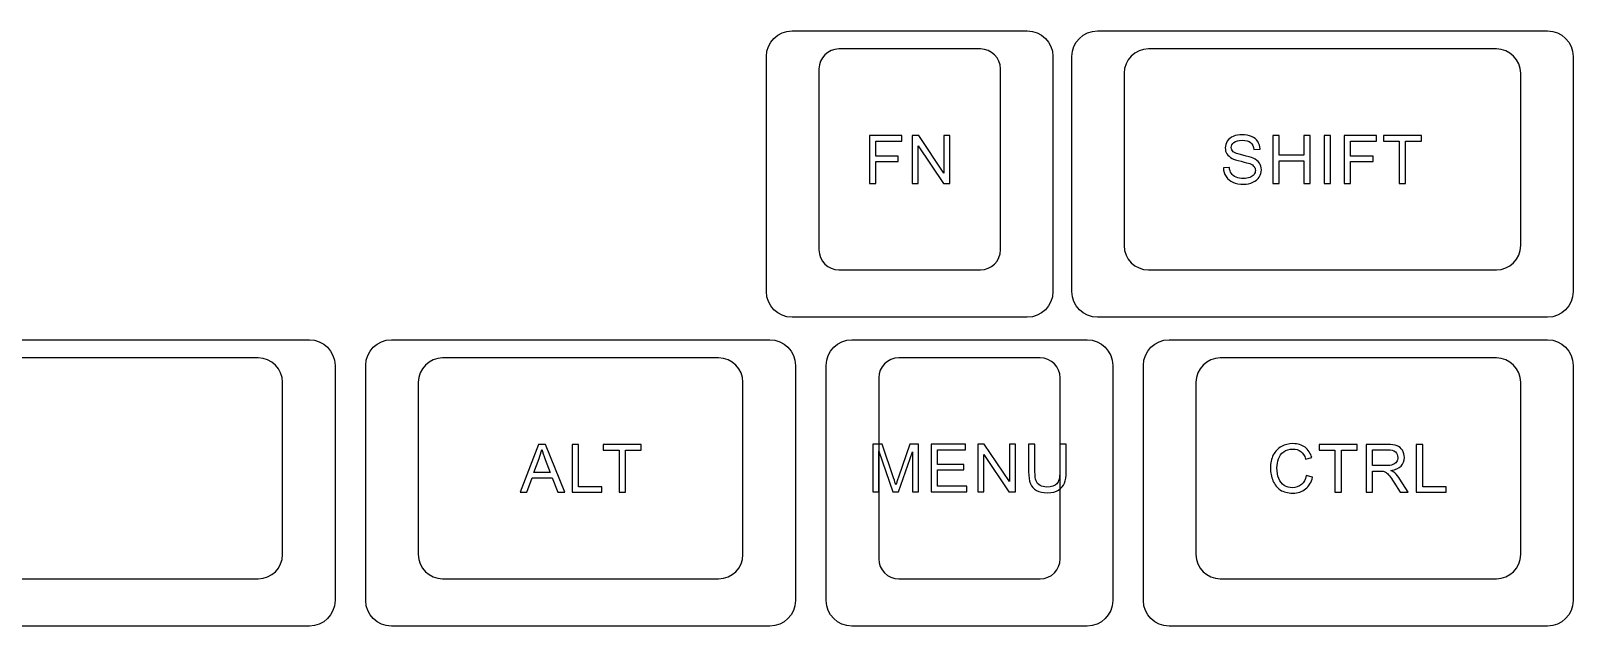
# Model space of a CAD drawing. Header units: millimetres. Extents: x -493 to 473, y -489 to 489.
# Drawn here: x 226.6 to 324.3, y 47.3 to 85 of the extents above; entities that cross this region are included whole.
import ezdxf

# ---------------------------------------------------------------- set-up
doc = ezdxf.new("R2010")
doc.units = ezdxf.units.MM
doc.header["$MEASUREMENT"] = 0
doc.layers.add('Layer 1', color=7, linetype='Continuous')

msp = doc.modelspace()

# ---------------------------------------------------------------- linework, layer by layer
at = {"layer": 'Layer 1', "color": 169}
for points in [[(274.8181, 66.8921), (274.8181, 66.8921), (289.7203, 66.8921), (289.7203, 66.8921), (289.7203, 66.8921), (290.6135, 66.8921), (291.3442, 67.6228), (291.3442, 68.516), (291.3442, 68.516), (291.3442, 68.516), (291.3442, 83.4182), (291.3442, 83.4182), (291.3442, 83.4182), (291.3442, 84.3114), (290.6135, 85.0421), (289.7203, 85.0421), (289.7203, 85.0421), (289.7203, 85.0421), (274.8181, 85.0421), (274.8181, 85.0421), (274.8181, 85.0421), (273.9249, 85.0421), (273.1942, 84.3114), (273.1942, 83.4182), (273.1942, 83.4182), (273.1942, 83.4182), (273.1942, 68.516), (273.1942, 68.516), (273.1942, 68.516), (273.1942, 67.6228), (273.9249, 66.8921), (274.8181, 66.8921)], [(294.1681, 66.8921), (294.1681, 66.8921), (322.6828, 66.8921), (322.6828, 66.8921), (322.6828, 66.8921), (323.576, 66.8921), (324.3067, 67.6228), (324.3067, 68.516), (324.3067, 68.516), (324.3067, 68.516), (324.3067, 83.4182), (324.3067, 83.4182), (324.3067, 83.4182), (324.3067, 84.3114), (323.576, 85.0421), (322.6828, 85.0421), (322.6828, 85.0421), (322.6828, 85.0421), (294.1681, 85.0421), (294.1681, 85.0421), (294.1681, 85.0421), (293.2749, 85.0421), (292.5442, 84.3114), (292.5442, 83.4182), (292.5442, 83.4182), (292.5442, 83.4182), (292.5442, 68.516), (292.5442, 68.516), (292.5442, 68.516), (292.5442, 67.6228), (293.2749, 66.8921), (294.1681, 66.8921)], [(120.4306, 47.313), (120.4306, 47.313), (244.2328, 47.313), (244.2328, 47.313), (244.2328, 47.313), (245.126, 47.313), (245.8567, 48.0437), (245.8567, 48.9369), (245.8567, 48.9369), (245.8567, 48.9369), (245.8567, 63.8391), (245.8567, 63.8391), (245.8567, 63.8391), (245.8567, 64.7323), (245.126, 65.463), (244.2328, 65.463), (244.2328, 65.463), (244.2328, 65.463), (120.4306, 65.463), (120.4306, 65.463), (120.4306, 65.463), (119.5374, 65.463), (118.8067, 64.7323), (118.8067, 63.8391), (118.8067, 63.8391), (118.8067, 63.8391), (118.8067, 48.9369), (118.8067, 48.9369), (118.8067, 48.9369), (118.8067, 48.0437), (119.5374, 47.313), (120.4306, 47.313)], [(249.4306, 47.313), (249.4306, 47.313), (273.4078, 47.313), (273.4078, 47.313), (273.4078, 47.313), (274.301, 47.313), (275.0317, 48.0437), (275.0317, 48.9369), (275.0317, 48.9369), (275.0317, 48.9369), (275.0317, 63.8391), (275.0317, 63.8391), (275.0317, 63.8391), (275.0317, 64.7323), (274.301, 65.463), (273.4078, 65.463), (273.4078, 65.463), (273.4078, 65.463), (249.4306, 65.463), (249.4306, 65.463), (249.4306, 65.463), (248.5373, 65.463), (247.8067, 64.7323), (247.8067, 63.8391), (247.8067, 63.8391), (247.8067, 63.8391), (247.8067, 48.9369), (247.8067, 48.9369), (247.8067, 48.9369), (247.8067, 48.0437), (248.5373, 47.313), (249.4306, 47.313)], [(278.6056, 47.313), (278.6056, 47.313), (293.5078, 47.313), (293.5078, 47.313), (293.5078, 47.313), (294.401, 47.313), (295.1317, 48.0437), (295.1317, 48.9369), (295.1317, 48.9369), (295.1317, 48.9369), (295.1317, 63.8391), (295.1317, 63.8391), (295.1317, 63.8391), (295.1317, 64.7323), (294.401, 65.463), (293.5078, 65.463), (293.5078, 65.463), (293.5078, 65.463), (278.6056, 65.463), (278.6056, 65.463), (278.6056, 65.463), (277.7124, 65.463), (276.9817, 64.7323), (276.9817, 63.8391), (276.9817, 63.8391), (276.9817, 63.8391), (276.9817, 48.9369), (276.9817, 48.9369), (276.9817, 48.9369), (276.9817, 48.0437), (277.7124, 47.313), (278.6056, 47.313)], [(298.7056, 47.313), (298.7056, 47.313), (322.6828, 47.313), (322.6828, 47.313), (322.6828, 47.313), (323.576, 47.313), (324.3067, 48.0437), (324.3067, 48.9369), (324.3067, 48.9369), (324.3067, 48.9369), (324.3067, 63.8391), (324.3067, 63.8391), (324.3067, 63.8391), (324.3067, 64.7323), (323.576, 65.463), (322.6828, 65.463), (322.6828, 65.463), (322.6828, 65.463), (298.7056, 65.463), (298.7056, 65.463), (298.7056, 65.463), (297.8123, 65.463), (297.0817, 64.7323), (297.0817, 63.8391), (297.0817, 63.8391), (297.0817, 63.8391), (297.0817, 48.9369), (297.0817, 48.9369), (297.0817, 48.9369), (297.0817, 48.0437), (297.8123, 47.313), (298.7056, 47.313)]]:
    msp.add_open_spline(points, degree=3, knots=[0, 0, 0, 0, 0.1111111, 0.1111111, 0.1111111, 0.1111111, 0.2222222, 0.2222222, 0.2222222, 0.2222222, 0.3333333, 0.3333333, 0.3333333, 0.3333333, 0.4444444, 0.4444444, 0.4444444, 0.4444444, 0.5555556, 0.5555556, 0.5555556, 0.5555556, 0.6666667, 0.6666667, 0.6666667, 0.6666667, 0.7777778, 0.7777778, 0.7777778, 0.7777778, 1, 1, 1, 1], dxfattribs=at)
at = {"layer": 'Layer 1', "color": 159}
for points in [[(277.7861, 83.8921), (277.7861, 83.8921), (286.7523, 83.8921), (286.7523, 83.8921), (286.7523, 83.8921), (287.4492, 83.8921), (288.0192, 83.3221), (288.0192, 82.6253), (288.0192, 82.6253), (288.0192, 82.6253), (288.0192, 71.159), (288.0192, 71.159), (288.0192, 71.159), (288.0192, 70.4622), (287.4492, 69.8921), (286.7523, 69.8921), (286.7523, 69.8921), (286.7523, 69.8921), (277.7861, 69.8921), (277.7861, 69.8921), (277.7861, 69.8921), (277.0892, 69.8921), (276.5192, 70.4622), (276.5192, 71.159), (276.5192, 71.159), (276.5192, 71.159), (276.5192, 82.6253), (276.5192, 82.6253), (276.5192, 82.6253), (276.5192, 83.3221), (277.0892, 83.8921), (277.7861, 83.8921)], [(297.3974, 83.8921), (297.3974, 83.8921), (319.4394, 83.8921), (319.4394, 83.8921), (319.4394, 83.8921), (320.2878, 83.8921), (320.9818, 83.1981), (320.9818, 82.3498), (320.9818, 82.3498), (320.9818, 82.3498), (320.9818, 71.4345), (320.9818, 71.4345), (320.9818, 71.4345), (320.9818, 70.5862), (320.2878, 69.8921), (319.4394, 69.8921), (319.4394, 69.8921), (319.4394, 69.8921), (297.3974, 69.8921), (297.3974, 69.8921), (297.3974, 69.8921), (296.549, 69.8921), (295.855, 70.5862), (295.855, 71.4345), (295.855, 71.4345), (295.855, 71.4345), (295.855, 82.3498), (295.855, 82.3498), (295.855, 82.3498), (295.855, 83.1981), (296.549, 83.8921), (297.3974, 83.8921)], [(123.6736, 64.313), (123.6736, 64.313), (240.9897, 64.313), (240.9897, 64.313), (240.9897, 64.313), (241.8378, 64.313), (242.5317, 63.619), (242.5317, 62.7707), (242.5317, 62.7707), (242.5317, 62.7707), (242.5317, 51.8554), (242.5317, 51.8554), (242.5317, 51.8554), (242.5317, 51.0071), (241.8378, 50.313), (240.9897, 50.313), (240.9897, 50.313), (240.9897, 50.313), (123.6736, 50.313), (123.6736, 50.313), (123.6736, 50.313), (122.8256, 50.313), (122.1316, 51.0071), (122.1316, 51.8554), (122.1316, 51.8554), (122.1316, 51.8554), (122.1316, 62.7707), (122.1316, 62.7707), (122.1316, 62.7707), (122.1316, 63.619), (122.8256, 64.313), (123.6736, 64.313)], [(252.6741, 64.313), (252.6741, 64.313), (270.1645, 64.313), (270.1645, 64.313), (270.1645, 64.313), (271.0127, 64.313), (271.7067, 63.619), (271.7067, 62.7707), (271.7067, 62.7707), (271.7067, 62.7707), (271.7067, 51.8554), (271.7067, 51.8554), (271.7067, 51.8554), (271.7067, 51.0071), (271.0127, 50.313), (270.1645, 50.313), (270.1645, 50.313), (270.1645, 50.313), (252.6741, 50.313), (252.6741, 50.313), (252.6741, 50.313), (251.8258, 50.313), (251.1318, 51.0071), (251.1318, 51.8554), (251.1318, 51.8554), (251.1318, 51.8554), (251.1318, 62.7707), (251.1318, 62.7707), (251.1318, 62.7707), (251.1318, 63.619), (251.8258, 64.313), (252.6741, 64.313)], [(281.5736, 64.313), (281.5736, 64.313), (290.5398, 64.313), (290.5398, 64.313), (290.5398, 64.313), (291.2367, 64.313), (291.8067, 63.743), (291.8067, 63.0462), (291.8067, 63.0462), (291.8067, 63.0462), (291.8067, 51.5799), (291.8067, 51.5799), (291.8067, 51.5799), (291.8067, 50.8831), (291.2367, 50.313), (290.5398, 50.313), (290.5398, 50.313), (290.5398, 50.313), (281.5736, 50.313), (281.5736, 50.313), (281.5736, 50.313), (280.8767, 50.313), (280.3067, 50.8831), (280.3067, 51.5799), (280.3067, 51.5799), (280.3067, 51.5799), (280.3067, 63.0462), (280.3067, 63.0462), (280.3067, 63.0462), (280.3067, 63.743), (280.8767, 64.313), (281.5736, 64.313)], [(301.9491, 64.313), (301.9491, 64.313), (319.4395, 64.313), (319.4395, 64.313), (319.4395, 64.313), (320.2877, 64.313), (320.9817, 63.619), (320.9817, 62.7707), (320.9817, 62.7707), (320.9817, 62.7707), (320.9817, 51.8554), (320.9817, 51.8554), (320.9817, 51.8554), (320.9817, 51.0071), (320.2877, 50.313), (319.4395, 50.313), (319.4395, 50.313), (319.4395, 50.313), (301.9491, 50.313), (301.9491, 50.313), (301.9491, 50.313), (301.1008, 50.313), (300.4068, 51.0071), (300.4068, 51.8554), (300.4068, 51.8554), (300.4068, 51.8554), (300.4068, 62.7707), (300.4068, 62.7707), (300.4068, 62.7707), (300.4068, 63.619), (301.1008, 64.313), (301.9491, 64.313)]]:
    msp.add_open_spline(points, degree=3, knots=[0, 0, 0, 0, 0.1111111, 0.1111111, 0.1111111, 0.1111111, 0.2222222, 0.2222222, 0.2222222, 0.2222222, 0.3333333, 0.3333333, 0.3333333, 0.3333333, 0.4444444, 0.4444444, 0.4444444, 0.4444444, 0.5555556, 0.5555556, 0.5555556, 0.5555556, 0.6666667, 0.6666667, 0.6666667, 0.6666667, 0.7777778, 0.7777778, 0.7777778, 0.7777778, 1, 1, 1, 1], dxfattribs=at)
at = {"layer": 'Layer 1', "color": 132}
for points, knots in [([(279.7208, 75.3766), (279.7208, 75.3766), (279.7208, 78.4076), (279.7208, 78.4076), (279.7208, 78.4076), (279.7208, 78.4076), (281.7655, 78.4076), (281.7655, 78.4076), (281.7655, 78.4076), (281.7655, 78.4076), (281.7655, 78.052), (281.7655, 78.052), (281.7655, 78.052), (281.7655, 78.052), (280.123, 78.052), (280.123, 78.052), (280.123, 78.052), (280.123, 78.052), (280.123, 77.108), (280.123, 77.108), (280.123, 77.108), (280.123, 77.108), (281.5454, 77.108), (281.5454, 77.108), (281.5454, 77.108), (281.5454, 77.108), (281.5454, 76.7524), (281.5454, 76.7524), (281.5454, 76.7524), (281.5454, 76.7524), (280.123, 76.7524), (280.123, 76.7524), (280.123, 76.7524), (280.123, 76.7524), (280.123, 75.3766), (280.123, 75.3766), (280.123, 75.3766), (280.123, 75.3766), (279.7208, 75.3766), (279.7208, 75.3766)], [0, 0, 0, 0, 0.0909091, 0.0909091, 0.0909091, 0.0909091, 0.1818182, 0.1818182, 0.1818182, 0.1818182, 0.2727273, 0.2727273, 0.2727273, 0.2727273, 0.3636364, 0.3636364, 0.3636364, 0.3636364, 0.4545455, 0.4545455, 0.4545455, 0.4545455, 0.5454545, 0.5454545, 0.5454545, 0.5454545, 0.6363636, 0.6363636, 0.6363636, 0.6363636, 0.7272727, 0.7272727, 0.7272727, 0.7272727, 0.8181818, 0.8181818, 0.8181818, 0.8181818, 1, 1, 1, 1]), ([(282.4301, 75.3766), (282.4301, 75.3766), (282.4301, 78.4076), (282.4301, 78.4076), (282.4301, 78.4076), (282.4301, 78.4076), (282.8422, 78.4076), (282.8422, 78.4076), (282.8422, 78.4076), (282.8422, 78.4076), (284.4325, 76.0285), (284.4325, 76.0285), (284.4325, 76.0285), (284.4325, 76.0285), (284.4325, 78.4076), (284.4325, 78.4076), (284.4325, 78.4076), (284.4325, 78.4076), (284.8177, 78.4076), (284.8177, 78.4076), (284.8177, 78.4076), (284.8177, 78.4076), (284.8177, 75.3766), (284.8177, 75.3766), (284.8177, 75.3766), (284.8177, 75.3766), (284.4057, 75.3766), (284.4057, 75.3766), (284.4057, 75.3766), (284.4057, 75.3766), (282.8154, 77.7557), (282.8154, 77.7557), (282.8154, 77.7557), (282.8154, 77.7557), (282.8154, 75.3766), (282.8154, 75.3766), (282.8154, 75.3766), (282.8154, 75.3766), (282.4301, 75.3766), (282.4301, 75.3766)], [0, 0, 0, 0, 0.0909091, 0.0909091, 0.0909091, 0.0909091, 0.1818182, 0.1818182, 0.1818182, 0.1818182, 0.2727273, 0.2727273, 0.2727273, 0.2727273, 0.3636364, 0.3636364, 0.3636364, 0.3636364, 0.4545455, 0.4545455, 0.4545455, 0.4545455, 0.5454545, 0.5454545, 0.5454545, 0.5454545, 0.6363636, 0.6363636, 0.6363636, 0.6363636, 0.7272727, 0.7272727, 0.7272727, 0.7272727, 0.8181818, 0.8181818, 0.8181818, 0.8181818, 1, 1, 1, 1]), ([(302.1479, 76.3503), (302.1479, 76.3503), (302.5247, 76.3841), (302.5247, 76.3841), (302.5247, 76.3841), (302.5423, 76.2317), (302.584, 76.1068), (302.6496, 76.0088), (302.6496, 76.0088), (302.7152, 75.9114), (302.8168, 75.8324), (302.9544, 75.7717), (302.9544, 75.7717), (303.092, 75.7117), (303.2472, 75.6814), (303.4193, 75.6814), (303.4193, 75.6814), (303.5724, 75.6814), (303.7072, 75.704), (303.8243, 75.7498), (303.8243, 75.7498), (303.9414, 75.7957), (304.0282, 75.8585), (304.0854, 75.9382), (304.0854, 75.9382), (304.1425, 76.0179), (304.1714, 76.1047), (304.1714, 76.1979), (304.1714, 76.1979), (304.1714, 76.2924), (304.1439, 76.375), (304.0889, 76.4462), (304.0889, 76.4462), (304.0339, 76.5168), (303.9429, 76.576), (303.8159, 76.6247), (303.8159, 76.6247), (303.7347, 76.6558), (303.5548, 76.7052), (303.2761, 76.7722), (303.2761, 76.7722), (302.9974, 76.8392), (302.8027, 76.902), (302.6912, 76.9613), (302.6912, 76.9613), (302.5466, 77.0375), (302.4393, 77.132), (302.3688, 77.2442), (302.3688, 77.2442), (302.2975, 77.3564), (302.2622, 77.4827), (302.2622, 77.6217), (302.2622, 77.6217), (302.2622, 77.7755), (302.306, 77.9187), (302.3928, 78.0513), (302.3928, 78.0513), (302.4795, 78.1847), (302.6058, 78.2856), (302.773, 78.3547), (302.773, 78.3547), (302.9396, 78.4239), (303.1251, 78.4584), (303.329, 78.4584), (303.329, 78.4584), (303.5534, 78.4584), (303.7516, 78.4225), (303.9231, 78.3498), (303.9231, 78.3498), (304.0945, 78.2778), (304.2265, 78.1713), (304.3189, 78.0302), (304.3189, 78.0302), (304.4113, 77.8898), (304.4607, 77.7303), (304.4678, 77.5525), (304.4678, 77.5525), (304.4678, 77.5525), (304.0825, 77.5229), (304.0825, 77.5229), (304.0825, 77.5229), (304.0621, 77.7141), (303.9922, 77.8587), (303.873, 77.9561), (303.873, 77.9561), (303.7538, 78.0542), (303.5774, 78.1028), (303.3445, 78.1028), (303.3445, 78.1028), (303.1018, 78.1028), (302.9247, 78.0584), (302.814, 77.9695), (302.814, 77.9695), (302.7032, 77.8806), (302.6475, 77.7734), (302.6475, 77.6478), (302.6475, 77.6478), (302.6475, 77.5391), (302.687, 77.4495), (302.7653, 77.379), (302.7653, 77.379), (302.8429, 77.3091), (303.044, 77.2364), (303.3699, 77.1631), (303.3699, 77.1631), (303.6959, 77.089), (303.9196, 77.0248), (304.0409, 76.9697), (304.0409, 76.9697), (304.2166, 76.8886), (304.3471, 76.7863), (304.4311, 76.6614), (304.4311, 76.6614), (304.5151, 76.5372), (304.5567, 76.394), (304.5567, 76.2317), (304.5567, 76.2317), (304.5567, 76.0702), (304.5108, 75.9192), (304.4184, 75.7766), (304.4184, 75.7766), (304.326, 75.6341), (304.194, 75.5234), (304.0212, 75.4443), (304.0212, 75.4443), (303.8483, 75.3653), (303.6543, 75.3258), (303.4377, 75.3258), (303.4377, 75.3258), (303.1639, 75.3258), (302.9346, 75.366), (302.7498, 75.4457), (302.7498, 75.4457), (302.5642, 75.5255), (302.4196, 75.6454), (302.3144, 75.8063), (302.3144, 75.8063), (302.2086, 75.9664), (302.1536, 76.1478), (302.1479, 76.3503)], [0, 0, 0, 0, 0.0277778, 0.0277778, 0.0277778, 0.0277778, 0.0555556, 0.0555556, 0.0555556, 0.0555556, 0.0833333, 0.0833333, 0.0833333, 0.0833333, 0.1111111, 0.1111111, 0.1111111, 0.1111111, 0.1388889, 0.1388889, 0.1388889, 0.1388889, 0.1666667, 0.1666667, 0.1666667, 0.1666667, 0.1944444, 0.1944444, 0.1944444, 0.1944444, 0.2222222, 0.2222222, 0.2222222, 0.2222222, 0.25, 0.25, 0.25, 0.25, 0.2777778, 0.2777778, 0.2777778, 0.2777778, 0.3055556, 0.3055556, 0.3055556, 0.3055556, 0.3333333, 0.3333333, 0.3333333, 0.3333333, 0.3611111, 0.3611111, 0.3611111, 0.3611111, 0.3888889, 0.3888889, 0.3888889, 0.3888889, 0.4166667, 0.4166667, 0.4166667, 0.4166667, 0.4444444, 0.4444444, 0.4444444, 0.4444444, 0.4722222, 0.4722222, 0.4722222, 0.4722222, 0.5, 0.5, 0.5, 0.5, 0.5277778, 0.5277778, 0.5277778, 0.5277778, 0.5555556, 0.5555556, 0.5555556, 0.5555556, 0.5833333, 0.5833333, 0.5833333, 0.5833333, 0.6111111, 0.6111111, 0.6111111, 0.6111111, 0.6388889, 0.6388889, 0.6388889, 0.6388889, 0.6666667, 0.6666667, 0.6666667, 0.6666667, 0.6944444, 0.6944444, 0.6944444, 0.6944444, 0.7222222, 0.7222222, 0.7222222, 0.7222222, 0.75, 0.75, 0.75, 0.75, 0.7777778, 0.7777778, 0.7777778, 0.7777778, 0.8055556, 0.8055556, 0.8055556, 0.8055556, 0.8333333, 0.8333333, 0.8333333, 0.8333333, 0.8611111, 0.8611111, 0.8611111, 0.8611111, 0.8888889, 0.8888889, 0.8888889, 0.8888889, 0.9166667, 0.9166667, 0.9166667, 0.9166667, 0.9444444, 0.9444444, 0.9444444, 0.9444444, 1, 1, 1, 1]), ([(305.2686, 75.3766), (305.2686, 75.3766), (305.2686, 78.4076), (305.2686, 78.4076), (305.2686, 78.4076), (305.2686, 78.4076), (305.6708, 78.4076), (305.6708, 78.4076), (305.6708, 78.4076), (305.6708, 78.4076), (305.6708, 77.1588), (305.6708, 77.1588), (305.6708, 77.1588), (305.6708, 77.1588), (307.2371, 77.1588), (307.2371, 77.1588), (307.2371, 77.1588), (307.2371, 77.1588), (307.2371, 78.4076), (307.2371, 78.4076), (307.2371, 78.4076), (307.2371, 78.4076), (307.6392, 78.4076), (307.6392, 78.4076), (307.6392, 78.4076), (307.6392, 78.4076), (307.6392, 75.3766), (307.6392, 75.3766), (307.6392, 75.3766), (307.6392, 75.3766), (307.2371, 75.3766), (307.2371, 75.3766), (307.2371, 75.3766), (307.2371, 75.3766), (307.2371, 76.8032), (307.2371, 76.8032), (307.2371, 76.8032), (307.2371, 76.8032), (305.6708, 76.8032), (305.6708, 76.8032), (305.6708, 76.8032), (305.6708, 76.8032), (305.6708, 75.3766), (305.6708, 75.3766), (305.6708, 75.3766), (305.6708, 75.3766), (305.2686, 75.3766), (305.2686, 75.3766)], [0, 0, 0, 0, 0.0769231, 0.0769231, 0.0769231, 0.0769231, 0.1538462, 0.1538462, 0.1538462, 0.1538462, 0.2307692, 0.2307692, 0.2307692, 0.2307692, 0.3076923, 0.3076923, 0.3076923, 0.3076923, 0.3846154, 0.3846154, 0.3846154, 0.3846154, 0.4615385, 0.4615385, 0.4615385, 0.4615385, 0.5384615, 0.5384615, 0.5384615, 0.5384615, 0.6153846, 0.6153846, 0.6153846, 0.6153846, 0.6923077, 0.6923077, 0.6923077, 0.6923077, 0.7692308, 0.7692308, 0.7692308, 0.7692308, 0.8461538, 0.8461538, 0.8461538, 0.8461538, 1, 1, 1, 1]), ([(308.5254, 75.3766), (308.5254, 75.3766), (308.5254, 78.4076), (308.5254, 78.4076), (308.5254, 78.4076), (308.5254, 78.4076), (308.9276, 78.4076), (308.9276, 78.4076), (308.9276, 78.4076), (308.9276, 78.4076), (308.9276, 75.3766), (308.9276, 75.3766), (308.9276, 75.3766), (308.9276, 75.3766), (308.5254, 75.3766), (308.5254, 75.3766)], [0, 0, 0, 0, 0.2, 0.2, 0.2, 0.2, 0.4, 0.4, 0.4, 0.4, 0.6, 0.6, 0.6, 0.6, 1, 1, 1, 1]), ([(309.8038, 75.3766), (309.8038, 75.3766), (309.8038, 78.4076), (309.8038, 78.4076), (309.8038, 78.4076), (309.8038, 78.4076), (311.8485, 78.4076), (311.8485, 78.4076), (311.8485, 78.4076), (311.8485, 78.4076), (311.8485, 78.052), (311.8485, 78.052), (311.8485, 78.052), (311.8485, 78.052), (310.206, 78.052), (310.206, 78.052), (310.206, 78.052), (310.206, 78.052), (310.206, 77.108), (310.206, 77.108), (310.206, 77.108), (310.206, 77.108), (311.6284, 77.108), (311.6284, 77.108), (311.6284, 77.108), (311.6284, 77.108), (311.6284, 76.7524), (311.6284, 76.7524), (311.6284, 76.7524), (311.6284, 76.7524), (310.206, 76.7524), (310.206, 76.7524), (310.206, 76.7524), (310.206, 76.7524), (310.206, 75.3766), (310.206, 75.3766), (310.206, 75.3766), (310.206, 75.3766), (309.8038, 75.3766), (309.8038, 75.3766)], [0, 0, 0, 0, 0.0909091, 0.0909091, 0.0909091, 0.0909091, 0.1818182, 0.1818182, 0.1818182, 0.1818182, 0.2727273, 0.2727273, 0.2727273, 0.2727273, 0.3636364, 0.3636364, 0.3636364, 0.3636364, 0.4545455, 0.4545455, 0.4545455, 0.4545455, 0.5454545, 0.5454545, 0.5454545, 0.5454545, 0.6363636, 0.6363636, 0.6363636, 0.6363636, 0.7272727, 0.7272727, 0.7272727, 0.7272727, 0.8181818, 0.8181818, 0.8181818, 0.8181818, 1, 1, 1, 1]), ([(313.2878, 75.3766), (313.2878, 75.3766), (313.2878, 78.052), (313.2878, 78.052), (313.2878, 78.052), (313.2878, 78.052), (312.2888, 78.052), (312.2888, 78.052), (312.2888, 78.052), (312.2888, 78.052), (312.2888, 78.4076), (312.2888, 78.4076), (312.2888, 78.4076), (312.2888, 78.4076), (314.689, 78.4076), (314.689, 78.4076), (314.689, 78.4076), (314.689, 78.4076), (314.689, 78.052), (314.689, 78.052), (314.689, 78.052), (314.689, 78.052), (313.69, 78.052), (313.69, 78.052), (313.69, 78.052), (313.69, 78.052), (313.69, 75.3766), (313.69, 75.3766), (313.69, 75.3766), (313.69, 75.3766), (313.2878, 75.3766), (313.2878, 75.3766)], [0, 0, 0, 0, 0.1111111, 0.1111111, 0.1111111, 0.1111111, 0.2222222, 0.2222222, 0.2222222, 0.2222222, 0.3333333, 0.3333333, 0.3333333, 0.3333333, 0.4444444, 0.4444444, 0.4444444, 0.4444444, 0.5555556, 0.5555556, 0.5555556, 0.5555556, 0.6666667, 0.6666667, 0.6666667, 0.6666667, 0.7777778, 0.7777778, 0.7777778, 0.7777778, 1, 1, 1, 1]), ([(257.5865, 55.7975), (257.5865, 55.7975), (258.7492, 58.8285), (258.7492, 58.8285), (258.7492, 58.8285), (258.7492, 58.8285), (259.1902, 58.8285), (259.1902, 58.8285), (259.1902, 58.8285), (259.1902, 58.8285), (260.4242, 55.7975), (260.4242, 55.7975), (260.4242, 55.7975), (260.4242, 55.7975), (259.9677, 55.7975), (259.9677, 55.7975), (259.9677, 55.7975), (259.9677, 55.7975), (259.617, 56.7161), (259.617, 56.7161), (259.617, 56.7161), (259.617, 56.7161), (258.3407, 56.7161), (258.3407, 56.7161), (258.3407, 56.7161), (258.3407, 56.7161), (258.0119, 55.7975), (258.0119, 55.7975), (258.0119, 55.7975), (258.0119, 55.7975), (257.5865, 55.7975), (257.5865, 55.7975)], [0, 0, 0, 0, 0.1111111, 0.1111111, 0.1111111, 0.1111111, 0.2222222, 0.2222222, 0.2222222, 0.2222222, 0.3333333, 0.3333333, 0.3333333, 0.3333333, 0.4444444, 0.4444444, 0.4444444, 0.4444444, 0.5555556, 0.5555556, 0.5555556, 0.5555556, 0.6666667, 0.6666667, 0.6666667, 0.6666667, 0.7777778, 0.7777778, 0.7777778, 0.7777778, 1, 1, 1, 1]), ([(260.8743, 55.7975), (260.8743, 55.7975), (260.8743, 58.8285), (260.8743, 58.8285), (260.8743, 58.8285), (260.8743, 58.8285), (261.2765, 58.8285), (261.2765, 58.8285), (261.2765, 58.8285), (261.2765, 58.8285), (261.2765, 56.1531), (261.2765, 56.1531), (261.2765, 56.1531), (261.2765, 56.1531), (262.7666, 56.1531), (262.7666, 56.1531), (262.7666, 56.1531), (262.7666, 56.1531), (262.7666, 55.7975), (262.7666, 55.7975), (262.7666, 55.7975), (262.7666, 55.7975), (260.8743, 55.7975), (260.8743, 55.7975)], [0, 0, 0, 0, 0.1428571, 0.1428571, 0.1428571, 0.1428571, 0.2857143, 0.2857143, 0.2857143, 0.2857143, 0.4285714, 0.4285714, 0.4285714, 0.4285714, 0.5714286, 0.5714286, 0.5714286, 0.5714286, 0.7142857, 0.7142857, 0.7142857, 0.7142857, 1, 1, 1, 1]), ([(263.851, 55.7975), (263.851, 55.7975), (263.851, 58.4729), (263.851, 58.4729), (263.851, 58.4729), (263.851, 58.4729), (262.852, 58.4729), (262.852, 58.4729), (262.852, 58.4729), (262.852, 58.4729), (262.852, 58.8285), (262.852, 58.8285), (262.852, 58.8285), (262.852, 58.8285), (265.2522, 58.8285), (265.2522, 58.8285), (265.2522, 58.8285), (265.2522, 58.8285), (265.2522, 58.4729), (265.2522, 58.4729), (265.2522, 58.4729), (265.2522, 58.4729), (264.2532, 58.4729), (264.2532, 58.4729), (264.2532, 58.4729), (264.2532, 58.4729), (264.2532, 55.7975), (264.2532, 55.7975), (264.2532, 55.7975), (264.2532, 55.7975), (263.851, 55.7975), (263.851, 55.7975)], [0, 0, 0, 0, 0.1111111, 0.1111111, 0.1111111, 0.1111111, 0.2222222, 0.2222222, 0.2222222, 0.2222222, 0.3333333, 0.3333333, 0.3333333, 0.3333333, 0.4444444, 0.4444444, 0.4444444, 0.4444444, 0.5555556, 0.5555556, 0.5555556, 0.5555556, 0.6666667, 0.6666667, 0.6666667, 0.6666667, 0.7777778, 0.7777778, 0.7777778, 0.7777778, 1, 1, 1, 1]), ([(279.9319, 55.8229), (279.9319, 55.8229), (279.9319, 58.8539), (279.9319, 58.8539), (279.9319, 58.8539), (279.9319, 58.8539), (280.533, 58.8539), (280.533, 58.8539), (280.533, 58.8539), (280.533, 58.8539), (281.2499, 56.7084), (281.2499, 56.7084), (281.2499, 56.7084), (281.3162, 56.5087), (281.3642, 56.3591), (281.3945, 56.2596), (281.3945, 56.2596), (281.4291, 56.3697), (281.4834, 56.532), (281.5568, 56.7458), (281.5568, 56.7458), (281.5568, 56.7458), (282.2863, 58.8539), (282.2863, 58.8539), (282.2863, 58.8539), (282.2863, 58.8539), (282.8232, 58.8539), (282.8232, 58.8539), (282.8232, 58.8539), (282.8232, 58.8539), (282.8232, 55.8229), (282.8232, 55.8229), (282.8232, 55.8229), (282.8232, 55.8229), (282.438, 55.8229), (282.438, 55.8229), (282.438, 55.8229), (282.438, 55.8229), (282.438, 58.3586), (282.438, 58.3586), (282.438, 58.3586), (282.438, 58.3586), (281.5533, 55.8229), (281.5533, 55.8229), (281.5533, 55.8229), (281.5533, 55.8229), (281.192, 55.8229), (281.192, 55.8229), (281.192, 55.8229), (281.192, 55.8229), (280.3171, 58.4052), (280.3171, 58.4052), (280.3171, 58.4052), (280.3171, 58.4052), (280.3171, 55.8229), (280.3171, 55.8229), (280.3171, 55.8229), (280.3171, 55.8229), (279.9319, 55.8229), (279.9319, 55.8229)], [0, 0, 0, 0, 0.0625, 0.0625, 0.0625, 0.0625, 0.125, 0.125, 0.125, 0.125, 0.1875, 0.1875, 0.1875, 0.1875, 0.25, 0.25, 0.25, 0.25, 0.3125, 0.3125, 0.3125, 0.3125, 0.375, 0.375, 0.375, 0.375, 0.4375, 0.4375, 0.4375, 0.4375, 0.5, 0.5, 0.5, 0.5, 0.5625, 0.5625, 0.5625, 0.5625, 0.625, 0.625, 0.625, 0.625, 0.6875, 0.6875, 0.6875, 0.6875, 0.75, 0.75, 0.75, 0.75, 0.8125, 0.8125, 0.8125, 0.8125, 0.875, 0.875, 0.875, 0.875, 1, 1, 1, 1]), ([(283.624, 55.8229), (283.624, 55.8229), (283.624, 58.8539), (283.624, 58.8539), (283.624, 58.8539), (283.624, 58.8539), (285.8126, 58.8539), (285.8126, 58.8539), (285.8126, 58.8539), (285.8126, 58.8539), (285.8126, 58.4983), (285.8126, 58.4983), (285.8126, 58.4983), (285.8126, 58.4983), (284.0262, 58.4983), (284.0262, 58.4983), (284.0262, 58.4983), (284.0262, 58.4983), (284.0262, 57.567), (284.0262, 57.567), (284.0262, 57.567), (284.0262, 57.567), (285.6983, 57.567), (285.6983, 57.567), (285.6983, 57.567), (285.6983, 57.567), (285.6983, 57.2114), (285.6983, 57.2114), (285.6983, 57.2114), (285.6983, 57.2114), (284.0262, 57.2114), (284.0262, 57.2114), (284.0262, 57.2114), (284.0262, 57.2114), (284.0262, 56.1785), (284.0262, 56.1785), (284.0262, 56.1785), (284.0262, 56.1785), (285.8846, 56.1785), (285.8846, 56.1785), (285.8846, 56.1785), (285.8846, 56.1785), (285.8846, 55.8229), (285.8846, 55.8229), (285.8846, 55.8229), (285.8846, 55.8229), (283.624, 55.8229), (283.624, 55.8229)], [0, 0, 0, 0, 0.0769231, 0.0769231, 0.0769231, 0.0769231, 0.1538462, 0.1538462, 0.1538462, 0.1538462, 0.2307692, 0.2307692, 0.2307692, 0.2307692, 0.3076923, 0.3076923, 0.3076923, 0.3076923, 0.3846154, 0.3846154, 0.3846154, 0.3846154, 0.4615385, 0.4615385, 0.4615385, 0.4615385, 0.5384615, 0.5384615, 0.5384615, 0.5384615, 0.6153846, 0.6153846, 0.6153846, 0.6153846, 0.6923077, 0.6923077, 0.6923077, 0.6923077, 0.7692308, 0.7692308, 0.7692308, 0.7692308, 0.8461538, 0.8461538, 0.8461538, 0.8461538, 1, 1, 1, 1]), ([(286.5838, 55.8229), (286.5838, 55.8229), (286.5838, 58.8539), (286.5838, 58.8539), (286.5838, 58.8539), (286.5838, 58.8539), (286.9959, 58.8539), (286.9959, 58.8539), (286.9959, 58.8539), (286.9959, 58.8539), (288.5862, 56.4748), (288.5862, 56.4748), (288.5862, 56.4748), (288.5862, 56.4748), (288.5862, 58.8539), (288.5862, 58.8539), (288.5862, 58.8539), (288.5862, 58.8539), (288.9714, 58.8539), (288.9714, 58.8539), (288.9714, 58.8539), (288.9714, 58.8539), (288.9714, 55.8229), (288.9714, 55.8229), (288.9714, 55.8229), (288.9714, 55.8229), (288.5594, 55.8229), (288.5594, 55.8229), (288.5594, 55.8229), (288.5594, 55.8229), (286.9691, 58.202), (286.9691, 58.202), (286.9691, 58.202), (286.9691, 58.202), (286.9691, 55.8229), (286.9691, 55.8229), (286.9691, 55.8229), (286.9691, 55.8229), (286.5838, 55.8229), (286.5838, 55.8229)], [0, 0, 0, 0, 0.0909091, 0.0909091, 0.0909091, 0.0909091, 0.1818182, 0.1818182, 0.1818182, 0.1818182, 0.2727273, 0.2727273, 0.2727273, 0.2727273, 0.3636364, 0.3636364, 0.3636364, 0.3636364, 0.4545455, 0.4545455, 0.4545455, 0.4545455, 0.5454545, 0.5454545, 0.5454545, 0.5454545, 0.6363636, 0.6363636, 0.6363636, 0.6363636, 0.7272727, 0.7272727, 0.7272727, 0.7272727, 0.8181818, 0.8181818, 0.8181818, 0.8181818, 1, 1, 1, 1]), ([(291.7795, 58.8539), (291.7795, 58.8539), (292.1816, 58.8539), (292.1816, 58.8539), (292.1816, 58.8539), (292.1816, 58.8539), (292.1816, 57.1035), (292.1816, 57.1035), (292.1816, 57.1035), (292.1816, 56.7987), (292.1471, 56.5567), (292.0786, 56.3775), (292.0786, 56.3775), (292.0095, 56.199), (291.8853, 56.0529), (291.7061, 55.9407), (291.7061, 55.9407), (291.5262, 55.8285), (291.2912, 55.7721), (290.9991, 55.7721), (290.9991, 55.7721), (290.7162, 55.7721), (290.4841, 55.8208), (290.3042, 55.9189), (290.3042, 55.9189), (290.1236, 56.0169), (289.9951, 56.158), (289.9182, 56.3436), (289.9182, 56.3436), (289.8413, 56.5292), (289.8025, 56.7824), (289.8025, 57.1035), (289.8025, 57.1035), (289.8025, 57.1035), (289.8025, 58.8539), (289.8025, 58.8539), (289.8025, 58.8539), (289.8025, 58.8539), (290.2047, 58.8539), (290.2047, 58.8539), (290.2047, 58.8539), (290.2047, 58.8539), (290.2047, 57.1042), (290.2047, 57.1042), (290.2047, 57.1042), (290.2047, 56.841), (290.2294, 56.6463), (290.2781, 56.5221), (290.2781, 56.5221), (290.3268, 56.3972), (290.41, 56.3006), (290.5292, 56.2335), (290.5292, 56.2335), (290.6478, 56.1658), (290.7931, 56.1319), (290.9646, 56.1319), (290.9646, 56.1319), (291.2581, 56.1319), (291.4676, 56.199), (291.5925, 56.3323), (291.5925, 56.3323), (291.7174, 56.4664), (291.7795, 56.7232), (291.7795, 57.1042), (291.7795, 57.1042), (291.7795, 57.1042), (291.7795, 58.8539), (291.7795, 58.8539)], [0, 0, 0, 0, 0.0555556, 0.0555556, 0.0555556, 0.0555556, 0.1111111, 0.1111111, 0.1111111, 0.1111111, 0.1666667, 0.1666667, 0.1666667, 0.1666667, 0.2222222, 0.2222222, 0.2222222, 0.2222222, 0.2777778, 0.2777778, 0.2777778, 0.2777778, 0.3333333, 0.3333333, 0.3333333, 0.3333333, 0.3888889, 0.3888889, 0.3888889, 0.3888889, 0.4444444, 0.4444444, 0.4444444, 0.4444444, 0.5, 0.5, 0.5, 0.5, 0.5555556, 0.5555556, 0.5555556, 0.5555556, 0.6111111, 0.6111111, 0.6111111, 0.6111111, 0.6666667, 0.6666667, 0.6666667, 0.6666667, 0.7222222, 0.7222222, 0.7222222, 0.7222222, 0.7777778, 0.7777778, 0.7777778, 0.7777778, 0.8333333, 0.8333333, 0.8333333, 0.8333333, 0.8888889, 0.8888889, 0.8888889, 0.8888889, 1, 1, 1, 1]), ([(307.3994, 56.8608), (307.3994, 56.8608), (307.8016, 56.7592), (307.8016, 56.7592), (307.8016, 56.7592), (307.7177, 56.4297), (307.5667, 56.1792), (307.3486, 56.0063), (307.3486, 56.0063), (307.1306, 55.8335), (306.8639, 55.7467), (306.5486, 55.7467), (306.5486, 55.7467), (306.2226, 55.7467), (305.9573, 55.813), (305.7527, 55.9464), (305.7527, 55.9464), (305.5481, 56.079), (305.3929, 56.2716), (305.2863, 56.5235), (305.2863, 56.5235), (305.1798, 56.7761), (305.1262, 57.0463), (305.1262, 57.3356), (305.1262, 57.3356), (305.1262, 57.651), (305.1861, 57.9261), (305.3068, 58.1611), (305.3068, 58.1611), (305.4274, 58.396), (305.5989, 58.5745), (305.8211, 58.6966), (305.8211, 58.6966), (306.0434, 58.8187), (306.2882, 58.8793), (306.5549, 58.8793), (306.5549, 58.8793), (306.8583, 58.8793), (307.113, 58.8024), (307.319, 58.6479), (307.319, 58.6479), (307.5257, 58.4934), (307.6697, 58.2768), (307.7508, 57.9974), (307.7508, 57.9974), (307.7508, 57.9974), (307.3571, 57.9043), (307.3571, 57.9043), (307.3571, 57.9043), (307.2873, 58.1244), (307.185, 58.2853), (307.0516, 58.3855), (307.0516, 58.3855), (306.9183, 58.4864), (306.7503, 58.5364), (306.5478, 58.5364), (306.5478, 58.5364), (306.3157, 58.5364), (306.121, 58.4807), (305.9651, 58.3692), (305.9651, 58.3692), (305.8091, 58.2578), (305.6991, 58.1075), (305.6363, 57.9198), (305.6363, 57.9198), (305.5728, 57.7314), (305.541, 57.5374), (305.541, 57.3377), (305.541, 57.3377), (305.541, 57.0802), (305.5784, 56.8551), (305.6532, 56.6632), (305.6532, 56.6632), (305.728, 56.4706), (305.8444, 56.3274), (306.0025, 56.2321), (306.0025, 56.2321), (306.1605, 56.1369), (306.3312, 56.0896), (306.5154, 56.0896), (306.5154, 56.0896), (306.7398, 56.0896), (306.9288, 56.1545), (307.0841, 56.2836), (307.0841, 56.2836), (307.2393, 56.4134), (307.3444, 56.6054), (307.3994, 56.8608)], [0, 0, 0, 0, 0.0434783, 0.0434783, 0.0434783, 0.0434783, 0.0869565, 0.0869565, 0.0869565, 0.0869565, 0.1304348, 0.1304348, 0.1304348, 0.1304348, 0.173913, 0.173913, 0.173913, 0.173913, 0.2173913, 0.2173913, 0.2173913, 0.2173913, 0.2608696, 0.2608696, 0.2608696, 0.2608696, 0.3043478, 0.3043478, 0.3043478, 0.3043478, 0.3478261, 0.3478261, 0.3478261, 0.3478261, 0.3913043, 0.3913043, 0.3913043, 0.3913043, 0.4347826, 0.4347826, 0.4347826, 0.4347826, 0.4782609, 0.4782609, 0.4782609, 0.4782609, 0.5217391, 0.5217391, 0.5217391, 0.5217391, 0.5652174, 0.5652174, 0.5652174, 0.5652174, 0.6086957, 0.6086957, 0.6086957, 0.6086957, 0.6521739, 0.6521739, 0.6521739, 0.6521739, 0.6956522, 0.6956522, 0.6956522, 0.6956522, 0.7391304, 0.7391304, 0.7391304, 0.7391304, 0.7826087, 0.7826087, 0.7826087, 0.7826087, 0.826087, 0.826087, 0.826087, 0.826087, 0.8695652, 0.8695652, 0.8695652, 0.8695652, 0.9130435, 0.9130435, 0.9130435, 0.9130435, 1, 1, 1, 1]), ([(309.2169, 55.7975), (309.2169, 55.7975), (309.2169, 58.4729), (309.2169, 58.4729), (309.2169, 58.4729), (309.2169, 58.4729), (308.2179, 58.4729), (308.2179, 58.4729), (308.2179, 58.4729), (308.2179, 58.4729), (308.2179, 58.8285), (308.2179, 58.8285), (308.2179, 58.8285), (308.2179, 58.8285), (310.6181, 58.8285), (310.6181, 58.8285), (310.6181, 58.8285), (310.6181, 58.8285), (310.6181, 58.4729), (310.6181, 58.4729), (310.6181, 58.4729), (310.6181, 58.4729), (309.6191, 58.4729), (309.6191, 58.4729), (309.6191, 58.4729), (309.6191, 58.4729), (309.6191, 55.7975), (309.6191, 55.7975), (309.6191, 55.7975), (309.6191, 55.7975), (309.2169, 55.7975), (309.2169, 55.7975)], [0, 0, 0, 0, 0.1111111, 0.1111111, 0.1111111, 0.1111111, 0.2222222, 0.2222222, 0.2222222, 0.2222222, 0.3333333, 0.3333333, 0.3333333, 0.3333333, 0.4444444, 0.4444444, 0.4444444, 0.4444444, 0.5555556, 0.5555556, 0.5555556, 0.5555556, 0.6666667, 0.6666667, 0.6666667, 0.6666667, 0.7777778, 0.7777778, 0.7777778, 0.7777778, 1, 1, 1, 1]), ([(311.1896, 55.7975), (311.1896, 55.7975), (311.1896, 58.8285), (311.1896, 58.8285), (311.1896, 58.8285), (311.1896, 58.8285), (312.533, 58.8285), (312.533, 58.8285), (312.533, 58.8285), (312.8032, 58.8285), (313.0085, 58.801), (313.1489, 58.7467), (313.1489, 58.7467), (313.2893, 58.6924), (313.4015, 58.5964), (313.4855, 58.4588), (313.4855, 58.4588), (313.5695, 58.3213), (313.6111, 58.1689), (313.6111, 58.0023), (313.6111, 58.0023), (313.6111, 57.7872), (313.5412, 57.6058), (313.4022, 57.4584), (313.4022, 57.4584), (313.2632, 57.3109), (313.0488, 57.2178), (312.7581, 57.1776), (312.7581, 57.1776), (312.8646, 57.1268), (312.945, 57.076), (313.0001, 57.0266), (313.0001, 57.0266), (313.1172, 56.9193), (313.228, 56.7846), (313.3317, 56.623), (313.3317, 56.623), (313.3317, 56.623), (313.8559, 55.7975), (313.8559, 55.7975), (313.8559, 55.7975), (313.8559, 55.7975), (313.355, 55.7975), (313.355, 55.7975), (313.355, 55.7975), (313.355, 55.7975), (312.9542, 56.4283), (312.9542, 56.4283), (312.9542, 56.4283), (312.8378, 56.611), (312.7411, 56.75), (312.6656, 56.8467), (312.6656, 56.8467), (312.5894, 56.9433), (312.5217, 57.0103), (312.4617, 57.0491), (312.4617, 57.0491), (312.4025, 57.0872), (312.3411, 57.1141), (312.279, 57.1296), (312.279, 57.1296), (312.2338, 57.1388), (312.1598, 57.1437), (312.056, 57.1437), (312.056, 57.1437), (312.056, 57.1437), (311.5918, 57.1437), (311.5918, 57.1437), (311.5918, 57.1437), (311.5918, 57.1437), (311.5918, 55.7975), (311.5918, 55.7975), (311.5918, 55.7975), (311.5918, 55.7975), (311.1896, 55.7975), (311.1896, 55.7975)], [0, 0, 0, 0, 0.05, 0.05, 0.05, 0.05, 0.1, 0.1, 0.1, 0.1, 0.15, 0.15, 0.15, 0.15, 0.2, 0.2, 0.2, 0.2, 0.25, 0.25, 0.25, 0.25, 0.3, 0.3, 0.3, 0.3, 0.35, 0.35, 0.35, 0.35, 0.4, 0.4, 0.4, 0.4, 0.45, 0.45, 0.45, 0.45, 0.5, 0.5, 0.5, 0.5, 0.55, 0.55, 0.55, 0.55, 0.6, 0.6, 0.6, 0.6, 0.65, 0.65, 0.65, 0.65, 0.7, 0.7, 0.7, 0.7, 0.75, 0.75, 0.75, 0.75, 0.8, 0.8, 0.8, 0.8, 0.85, 0.85, 0.85, 0.85, 0.9, 0.9, 0.9, 0.9, 1, 1, 1, 1]), ([(314.3702, 55.7975), (314.3702, 55.7975), (314.3702, 58.8285), (314.3702, 58.8285), (314.3702, 58.8285), (314.3702, 58.8285), (314.7724, 58.8285), (314.7724, 58.8285), (314.7724, 58.8285), (314.7724, 58.8285), (314.7724, 56.1531), (314.7724, 56.1531), (314.7724, 56.1531), (314.7724, 56.1531), (316.2625, 56.1531), (316.2625, 56.1531), (316.2625, 56.1531), (316.2625, 56.1531), (316.2625, 55.7975), (316.2625, 55.7975), (316.2625, 55.7975), (316.2625, 55.7975), (314.3702, 55.7975), (314.3702, 55.7975)], [0, 0, 0, 0, 0.1428571, 0.1428571, 0.1428571, 0.1428571, 0.2857143, 0.2857143, 0.2857143, 0.2857143, 0.4285714, 0.4285714, 0.4285714, 0.4285714, 0.5714286, 0.5714286, 0.5714286, 0.5714286, 0.7142857, 0.7142857, 0.7142857, 0.7142857, 1, 1, 1, 1]), ([(258.4585, 57.0421), (258.4585, 57.0421), (259.4914, 57.0421), (259.4914, 57.0421), (259.4914, 57.0421), (259.4914, 57.0421), (259.1753, 57.8824), (259.1753, 57.8824), (259.1753, 57.8824), (259.0801, 58.1378), (259.0081, 58.3488), (258.958, 58.5153), (258.958, 58.5153), (258.9164, 58.3177), (258.8607, 58.1237), (258.7908, 57.9318), (258.7908, 57.9318), (258.7908, 57.9318), (258.4585, 57.0421), (258.4585, 57.0421)], [0, 0, 0, 0, 0.1666667, 0.1666667, 0.1666667, 0.1666667, 0.3333333, 0.3333333, 0.3333333, 0.3333333, 0.5, 0.5, 0.5, 0.5, 0.6666667, 0.6666667, 0.6666667, 0.6666667, 1, 1, 1, 1]), ([(311.5918, 57.4908), (311.5918, 57.4908), (312.4526, 57.4908), (312.4526, 57.4908), (312.4526, 57.4908), (312.636, 57.4908), (312.7785, 57.5099), (312.8815, 57.548), (312.8815, 57.548), (312.9845, 57.5854), (313.0629, 57.646), (313.1158, 57.73), (313.1158, 57.73), (313.1694, 57.8133), (313.1962, 57.9036), (313.1962, 58.0016), (313.1962, 58.0016), (313.1962, 58.1449), (313.1447, 58.2634), (313.041, 58.3558), (313.041, 58.3558), (312.9373, 58.4483), (312.7736, 58.4941), (312.5499, 58.4941), (312.5499, 58.4941), (312.5499, 58.4941), (311.5918, 58.4941), (311.5918, 58.4941), (311.5918, 58.4941), (311.5918, 58.4941), (311.5918, 57.4908), (311.5918, 57.4908)], [0, 0, 0, 0, 0.1111111, 0.1111111, 0.1111111, 0.1111111, 0.2222222, 0.2222222, 0.2222222, 0.2222222, 0.3333333, 0.3333333, 0.3333333, 0.3333333, 0.4444444, 0.4444444, 0.4444444, 0.4444444, 0.5555556, 0.5555556, 0.5555556, 0.5555556, 0.6666667, 0.6666667, 0.6666667, 0.6666667, 0.7777778, 0.7777778, 0.7777778, 0.7777778, 1, 1, 1, 1])]:
    msp.add_open_spline(points, degree=3, knots=knots, dxfattribs=at)

doc.saveas('drawing.dxf')
